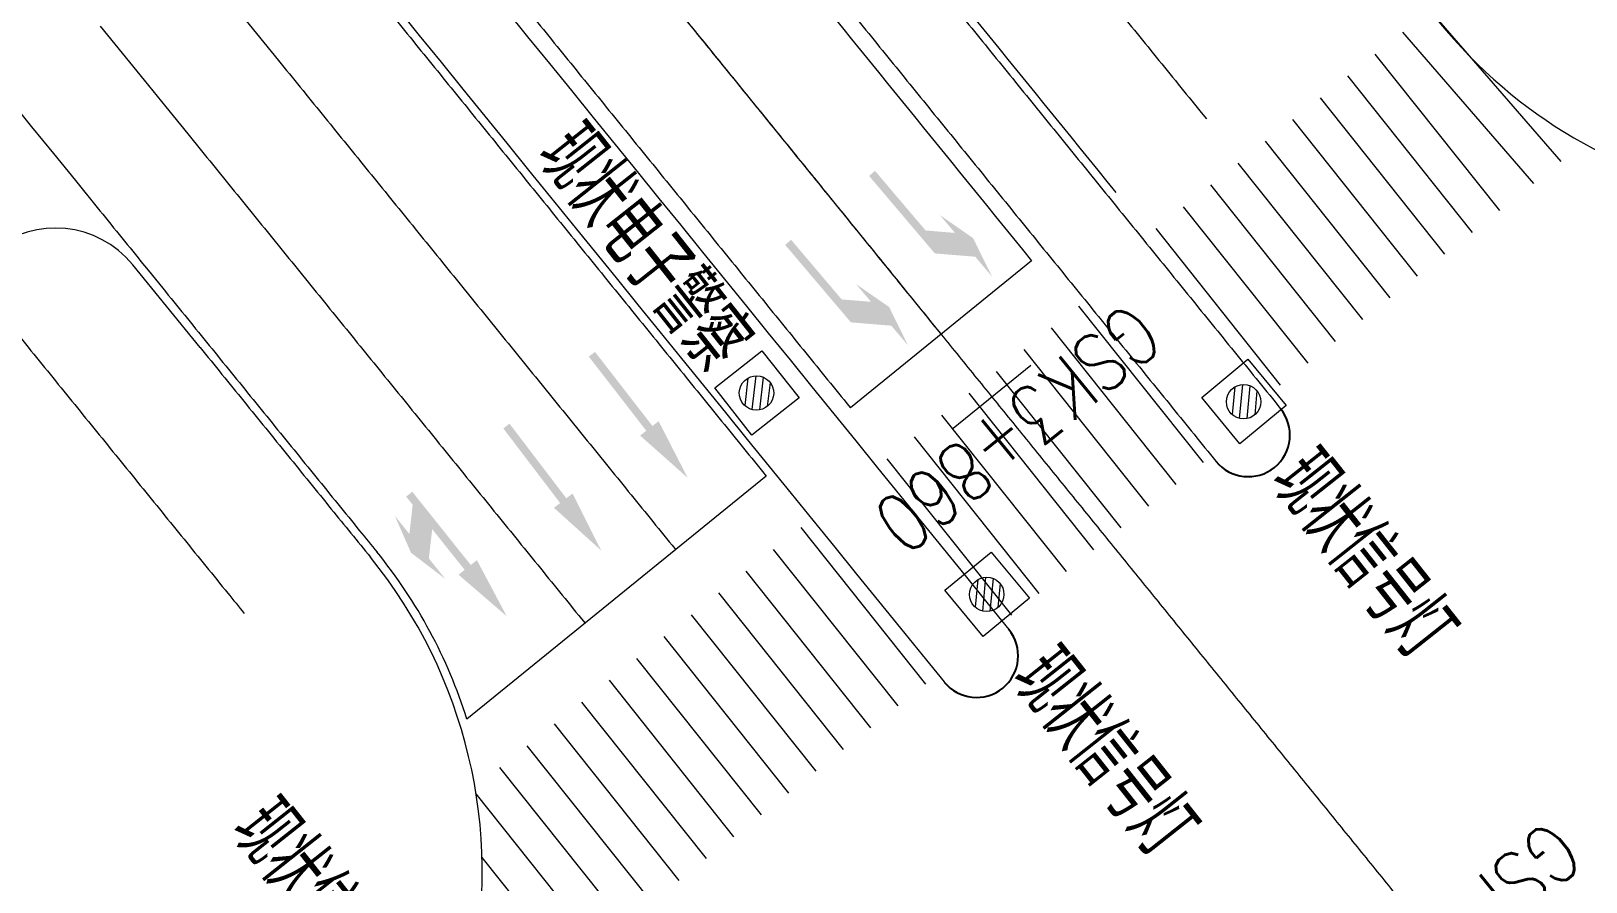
# Model space of a CAD drawing. Header units: millimetres. Extents: x 523446 to 528898, y 388189 to 392165.
# Drawn here: x 524186.87 to 524233.5, y 390729.89 to 390755.4 of the extents above; entities that cross this region are included whole.
import ezdxf
from ezdxf.enums import TextEntityAlignment as Align

# ---------------------------------------------------------------- set-up
doc = ezdxf.new("R2010")
doc.units = ezdxf.units.MM
doc.linetypes.add('ACAD_ISO04W100', pattern=[30, 24, -3, 0, -3])
doc.linetypes.add('白色虚线3米', pattern=[6, 3, -3])
for name, color, linetype, lineweight in [('0-现状交通设施2018', 7, 'Continuous', 0), ('0-现状信号灯', 7, 'Continuous', 40), ('000-scy-车道标线(实)', 7, 'Continuous', 40), ('人行横道', 7, 'Continuous', 30)]:
    doc.layers.add(name, color=color, linetype=linetype, lineweight=lineweight)
for name, color, linetype in [('000-scy-箭头', 7, 'Continuous'), ('000-scy-道路标线', 122, '白色虚线3米'), ('GSS-标注路线桩号', 7, 'Continuous'), ('MEDS道路平面中线-GSS', 7, 'Continuous'), ('侧分带与渠化岛', 3, 'Continuous'), ('车行道边线', 5, 'ACAD_ISO04W100')]:
    doc.layers.add(name, color=color, linetype=linetype)
doc.styles.add('HZTXT_S', font='TXT_S.shx', dxfattribs={"width": 0.75, "bigfont": 'HZTXT.shx'})
doc.styles.add('MEDS', font='TXT_S.SHX', dxfattribs={"width": 0.75, "bigfont": 'hztxt.shx'})

# ---------------------------------------------------------------- blocks, each defined once
blk = doc.blocks.new('7')
at = {"layer": '0-现状信号灯', "linetype": 'Continuous', "lineweight": 0, "ltscale": 0.005}
for p, q in [((525414.8998679431, 388753.3593147711), (525416.6155864513, 388753.903658412)), ((525416.6155864513, 388753.903658412), (525417.1599300923, 388752.187939904)), ((525415.444211584, 388751.643596263), (525414.8998679431, 388753.3593147711)), ((525415.9374142907, 388753.2836228181), (525415.5550406991, 388752.5458674628)), ((525416.1805043139, 388753.2636822056), (525415.7114769937, 388752.3587362973)), ((525416.3737923226, 388753.1476530984), (525415.9177153029, 388752.2676936266)), ((525416.511550422, 388752.9244840396), (525416.1794835215, 388752.2837909074)), ((525417.1599300923, 388752.187939904), (525415.444211584, 388751.643596263))]:
    blk.add_line(p, q, dxfattribs=at)
blk.add_ellipse((525416.0179651701, 388752.7739053484), major_axis=(0.3648974809175849, 0.3648974809175849), ratio=0.9999999999947542, start_param=3.156470216024712, end_param=9.439655523204298, dxfattribs=at)

msp = doc.modelspace()

# ---------------------------------------------------------------- hatches: boundary and pattern name
at = {"layer": '000-scy-箭头', "linetype": 'ByBlock', "lineweight": 0}
for points in [[(524215.1186648341, 390749.1949762319), (524215.6889682307, 390748.0395930568), (524215.1835863525, 390748.6353620725), (524213.9723203711, 390748.7347879257), (524212.0013310512, 390751.0582870909), (524212.1800617558, 390751.2099016532), (524213.6962073864, 390749.4225946041), (524214.5771281004, 390749.3502848915), (524214.122284411, 390749.8864770072)], [(524212.6017006465, 390747.1274470029), (524213.1720040432, 390745.9720638279), (524212.666622165, 390746.5678328435), (524211.4553561835, 390746.6672586968), (524209.4843668636, 390748.9907578619), (524209.6630975682, 390749.1423724242), (524211.1792431987, 390747.3550653751), (524212.0601639129, 390747.2827556624), (524211.6053202234, 390747.8189477782)], [(524205.1333721114, 390743.2725340076), (524205.3186147468, 390743.4161195435), (524203.5955883064, 390745.6390311786), (524203.7808309415, 390745.7826167154), (524205.5038573834, 390743.5597050806), (524205.6891000191, 390743.7032906176), (524206.5599203588, 390742.0059712233)], [(524202.5487044824, 390741.1069921665), (524202.7351421668, 390741.2490225502), (524201.0307775542, 390743.4862747754), (524201.2172152385, 390743.6283051597), (524202.9215798528, 390741.3910529351), (524203.1080175376, 390741.5330833197), (524203.9646040851, 390739.8285362607)], [(524201.1340798593, 390737.8528845211), (524200.2387092846, 390739.537382288), (524200.0555707751, 390739.3911224963), (524198.3004532663, 390741.5887846122), (524198.117314756, 390741.4425248194), (524198.3123278129, 390741.1983401408), (524198.2139845683, 390740.3199446677), (524197.7752051897, 390740.8693601973), (524198.2623194724, 390739.758654592), (524199.2865563792, 390738.9769289305), (524198.7990237364, 390739.5873906278), (524198.8973669839, 390740.4657861014), (524199.8724322653, 390739.2448627022), (524199.6892937554, 390739.0986029106)]]:
    msp.add_hatch(color=4, dxfattribs=at).paths.add_polyline_path(points)

# ---------------------------------------------------------------- linework, layer by layer
at = {"layer": '000-scy-车道标线(实)', "color": 4, "linetype": 'ByBlock', "lineweight": 0, "flags": 128}
for points in [[(524202.2423543574, 390760.986398449, 1.003697328011406e-06), (524202.8983591418, 390760.1785624024, 1.084030031531466e-06), (524203.5543605532, 390759.3707236168, 1.164292230500646e-06), (524204.210358332, 390758.5628818814, 1.244521775563681e-06), (524204.8663522187, 390757.7550369855, 1.32483817040887e-06), (524205.5223419539, 390756.9471887185, 1.405170883467964e-06), (524206.1783272782, 390756.1393368696, 1.485416757288269e-06), (524206.8343079319, 390755.3314812283, 1.56566263135522e-06), (524207.4902836558, 390754.5236215839, 1.646065866488603e-06), (524208.14625419, 390753.7157577256, 1.72631174115642e-06), (524208.8022192753, 390752.907889443, 1.806628130814202e-06), (524209.4581786521, 390752.1000165252, 1.886944522983363e-06), (524210.1141320608, 390751.2921387617, 1.967206726263274e-06), (524210.7700792421, 390750.4842559418, 2.04736575379856e-06), (524211.4260199363, 390749.6763678549, 2.127768988936408e-06), (524212.0819538839, 390748.8684742903, 2.208101712518612e-06), (524212.7378808255, 390748.0605750376, 2.288418099314523e-06), (524213.3938005013, 390747.2526698859, 2.368750823465714e-06), (524214.049712652, 390746.4447586248, 5.312209117288269e-07), (524214.1919866164, 390746.269509695, 5.312209117288269e-07)], [(524199.5253681116, 390758.7800472692, 1.0037136364e-06), (524200.1813688214, 390757.9722162407, 1.0840300315e-06), (524200.8373613749, 390757.1643883635, 1.1643627448e-06), (524201.4933495877, 390756.3565584086, 1.2445217756e-06), (524202.1493331988, 390755.5487261678, 1.3249250102e-06), (524202.8053119509, 390754.7408914267, 1.4051708835e-06), (524203.4612855828, 390753.9330539775, 1.4854167573e-06), (524204.1172538356, 390753.1252136085, 1.5656626313e-06), (524204.7732164498, 390752.3173701094, 1.6462232273e-06), (524205.4291731675, 390751.5095232673, 1.7263117413e-06), (524206.0851237258, 390750.701672876, 1.8066444645e-06), (524206.7410678679, 390749.8938187213, 1.8869608512e-06), (524207.3970053336, 390749.0859605936, 1.9671362163e-06), (524208.0529358626, 390748.2780982832, 2.0475231143e-06), (524208.7088591971, 390747.4702315776, 2.127768989e-06), (524209.3647750762, 390746.6623602677, 2.2081017127e-06), (524210.020683241, 390745.854484142, 2.288504948e-06), (524210.6765834318, 390745.0466029903, 2.3688213345e-06), (524211.3324753892, 390744.2387166021, 4.098232939e-07), (524211.442232569, 390744.1035208344, 4.098232939e-07)], [(524197.0024522908, 390756.7312925836, 1.0037136365e-06), (524197.658449217, 390755.9234662146, 1.0840300315e-06), (524198.3144335453, 390755.1156484665, 1.1643627448e-06), (524198.9704128749, 390754.3078294509, 1.2445217756e-06), (524199.626386944, 390753.5000089603, 1.3249250102e-06), (524200.2823554972, 390752.6921867791, 1.4051708834e-06), (524200.9383182715, 390751.8843627009, 1.4854167573e-06), (524201.5942750091, 390751.0765365131, 1.5656626313e-06), (524202.2502254499, 390750.2687080058, 1.6462232273e-06), (524202.9061693378, 390749.4608769642, 1.7263117414e-06), (524203.5621064065, 390748.653043186, 1.8066444645e-06), (524204.2180364018, 390747.845206454, 1.8869608512e-06), (524204.873959063, 390747.0373665596, 1.9671362162e-06), (524205.529874129, 390746.2295232937, 2.0475231144e-06), (524206.1857813435, 390745.4216764416, 2.127768989e-06), (524206.8416804443, 390744.6138257968, 2.2081017127e-06), (524207.4975711734, 390743.8059711462, 2.2885049478e-06), (524208.1534532708, 390742.9981122799, 2.3688213344e-06), (524208.8093264771, 390742.1902489878, 4.095708845e-07), (524208.9190128115, 390742.0551404851, 4.095708845e-07)], [(524192.9734909536, 390756.140552434), (524193.6294809526, 390755.3327467899), (524194.2854660223, 390754.5249413839, 1.0037136367e-06), (524194.9414588738, 390753.7171200326, 1.0840300313e-06), (524195.5974343439, 390752.9093131927, 1.1643627448e-06), (524196.2534041068, 390752.1015059582, 1.2445217754e-06), (524196.9093678999, 390751.2936981223, 1.3249250102e-06), (524197.56532547, 390750.4858894667, 1.4051708834e-06), (524198.2212765515, 390749.6780797881, 1.4854167573e-06), (524198.8772208878, 390748.8702688726, 1.5656626311e-06), (524199.5331582187, 390748.0624565103, 1.6462232273e-06), (524200.18908829, 390747.2546424846, 1.7263117414e-06), (524200.845010831, 390746.446826598, 1.8066444643e-06), (524201.5009255913, 390745.6390086289, 1.8869608512e-06), (524202.1568323094, 390744.8311883699, 1.9671362162e-06), (524202.8127307225, 390744.0233656135, 2.0475231142e-06), (524203.4686205771, 390743.2155401426, 2.127768989e-06), (524204.1245016093, 390742.4077117521, 2.2081017127e-06), (524204.780373561, 390741.599880229, 2.2885049477e-06), (524205.4362361732, 390740.7920453624, 2.3688213344e-06), (524206.092089186, 390739.9842069429), (524206.2016992266, 390739.8491924165)], [(524188.9445378663, 390755.5497809174), (524189.6005312765, 390754.7419811463), (524190.2565195666, 390753.9341829087), (524190.9125024792, 390753.126385991), (524191.5684797536, 390752.3185901844, 1.0037136369e-06), (524192.2244685304, 390751.5107738505, 1.0840300315e-06), (524192.8804351424, 390750.7029779193, 1.1643627448e-06), (524193.5363953386, 390749.8951824657, 1.2445217755e-06), (524194.1923488558, 390749.0873872842, 1.3249250102e-06), (524194.8482954423, 390748.2795921545, 1.4051708835e-06), (524195.5042348312, 390747.4717968755, 1.4854167573e-06), (524196.1601667661, 390746.6640012322, 1.565662631e-06), (524196.8160909872, 390745.8562050151, 1.6462232273e-06), (524197.472007242, 390745.0484080051, 1.7263117414e-06), (524198.1279152553, 390744.2406100102, 1.8066444643e-06), (524198.7838147804, 390743.4328108043, 1.8869608513e-06), (524199.4397055554, 390742.6250101806, 1.9671362162e-06), (524200.0955873157, 390741.817207934, 2.0475231144e-06), (524200.7514598104, 390741.0094038441, 2.1277689889e-06), (524201.4073227737, 390740.201597708, 2.2081017127e-06), (524202.0631759478, 390739.3937893126, 2.2885049478e-06), (524202.719019075, 390738.5859784457, 2.3688213344e-06), (524203.374851894, 390737.7781648989), (524203.4843856416, 390737.6432443481)], [(524181.8135508613, 390780.5942474661, -1.55240293829e-05), (524182.4693584042, 390779.7859520928, -1.4453374654e-05), (524183.1252049647, 390778.9777076794, -1.33828068468e-05), (524183.7810870769, 390778.16951142, -1.2312184963e-05), (524184.4370012773, 390777.3613605058, -1.12416663341e-05), (524185.0929441012, 390776.5532521302, -1.01710067208e-05), (524185.7489120869, 390775.7451834828, -9.1003471253e-06), (524186.4049017707, 390774.9371517564, -8.0297202248e-06), (524187.0609096906, 390774.1291541416, -6.9590064825e-06), (524187.7169323849, 390773.3211878291, -5.8883795942e-06), (524188.3729663922, 390772.5132500099, -4.8178558832e-06), (524189.0290082507, 390771.7053378751, -3.7471748097e-06), (524189.685054501, 390770.8974486136, -2.6766510986e-06), (524190.3411016819, 390770.0895794168, -1.6058995072e-06), (524190.9971463342, 390769.2817274739), (524191.6531873592, 390768.4738870674)], [(524180.6014737857, 390776.9299574661, -1.33828068458e-05), (524181.2574742897, 390776.1216153044, -1.23121849632e-05), (524181.9134981199, 390775.3133293013, -1.12416663344e-05), (524182.569541809, 390774.5050966498, -1.01710067211e-05), (524183.2256018951, 390773.6969145366, -9.1003471252e-06), (524183.8816749121, 390772.8887801543, -8.0297202247e-06), (524184.5377573969, 390772.0806906922, -6.9590064823e-06), (524185.1938458866, 390771.2726433405, -5.8883795941e-06), (524185.8499369186, 390770.4646352888, -4.8178558831e-06), (524186.50602703, 390769.6566637283, -3.7471748097e-06), (524187.1621127613, 390768.8487258461, -2.6766510986e-06), (524187.8181906498, 390768.0408188344, -1.6058995071e-06), (524188.474257237, 390767.2329398803), (524189.1303136164, 390766.4250805665)], [(524183.3181666295, 390789.8524329925, -2.1947805987e-05), (524183.9732614591, 390789.044273656, -2.08770897881e-05), (524184.6284349419, 390788.236158787, -1.98065475344e-05), (524185.2836836152, 390787.4280855864, -1.8735794039e-05), (524185.9390040158, 390786.6200512553, -1.766530132e-05), (524186.5943926825, 390785.8120529922, -1.65946136851e-05), (524187.2498461522, 390785.0040879973, -1.55240293832e-05), (524187.9053609646, 390784.1961534673, -1.44533746531e-05), (524188.5609336579, 390783.3882466004, -1.33828068467e-05), (524189.2165607724, 390782.580364592, -1.23121849635e-05), (524189.8722388471, 390781.7725046385, -1.12416663343e-05), (524190.5279644228, 390780.964663934, -1.01710067209e-05), (524191.1837340385, 390780.1568396745, -9.1003471255e-06), (524191.8395442354, 390779.3490290529, 7.342686671665955e-06), (524193.428754544, 390777.3917014673, -6.905095984727195e-06)], [(524199.8948679832, 390769.4292120379), (524200.3671948211, 390768.8475918654), (524201.0232194954, 390768.0397647297), (524201.6792433214, 390767.2319354578), (524202.3352660399, 390766.424103838), (524202.9912873912, 390765.61626966), (524203.6473071163, 390764.8084327126), (524204.303324955, 390764.0005927859), (524204.9593406485, 390763.1927496688, 1.0037136364e-06), (524205.6153495077, 390762.3849086048, 1.0840300315e-06), (524206.2713597776, 390761.5770589109, 1.1643627448e-06), (524206.9273671231, 390760.769205395, 1.2445217757e-06), (524207.5833712861, 390759.9613478449, 1.3249250101e-06), (524208.2393720048, 390759.1534860524, -5.710427783447804e-05), (524216.8761285705, 390748.5148233999)], [(524190.3773129061, 390748.2332586854), (524190.8193865703, 390747.6888589734, 1.2445217755e-06), (524191.4753298114, 390746.8810764465, 1.3249250102e-06), (524192.1312654146, 390746.0732948427, 1.4051708836e-06), (524192.7871931107, 390745.2655139632, 1.4854167573e-06), (524193.4431126445, 390744.4577335923, 1.5656626311e-06), (524194.0990237558, 390743.6499535202, 1.6462232275e-06), (524194.7549261936, 390742.842173526, 1.7263117414e-06), (524195.4108196792, 390742.0343934228, 1.8066444643e-06), (524196.066703969, 390741.2266129803, 1.8869608512e-06), (524196.7225788012, 390740.4188319917, 1.570365139e-06), (524197.2461555037, 390739.7739792939)], [(524199.941639146, 390734.7671998489, 0.0941874023044215), (524197.2406027525, 390739.7808220594)]]:
    msp.add_lwpolyline(points, format="xyb", dxfattribs=at)
at = {"layer": '000-scy-车道标线(实)', "color": 4, "linetype": 'ByBlock', "lineweight": 0, "ltscale": 0.5}
msp.add_lwpolyline([(524201.8497066438, 390772.1774919734), (524202.2340458962, 390771.7042203797), (524202.8900737916, 390770.8963919288), (524203.5461017564, 390770.0885607414), (524204.2021295303, 390769.2807266077), (524204.8581568551, 390768.4728893157), (524205.5141834708, 390767.6650486553), (524206.1702091185, 390766.8572044148), (524206.8262335376, 390766.049356385), (524207.4822564692, 390765.2415043543, 1.0037136364e-06), (524208.1382691122, 390764.4336586309, 1.0840300315e-06), (524208.7942876072, 390763.6257988079, 1.1643627448e-06), (524209.4503038359, 390762.8179343529, 1.2445217756e-06), (524210.1063175407, 390762.0100650522, 1.3249250101e-06), (524210.7623284584, 390761.2021907, -2.138475937604795e-05), (524219.4000794965, 390750.5637973206)], format="xyb", dxfattribs=at)
at = {"layer": '000-scy-道路标线', "linetype": 'ByBlock', "lineweight": 0, "flags": 128}
for points in [[(524210.1992427376, 390767.4478555543, 1.0037136366e-06), (524210.8552594554, 390766.640004813, 1.0840300314e-06), (524211.5112868083, 390765.8321340822, 1.1643627448e-06), (524212.1673126034, 390765.0242578465, 1.2445217756e-06), (524212.8233365839, 390764.2163758914, 1.3249250098e-06), (524213.479358485, 390763.4084880134, 1.4051708832e-06), (524214.1353780522, 390762.6005939949, 1.4854167572e-06), (524214.791395024, 390761.7926936279, 1.5656626313e-06), (524215.4474091407, 390760.9847867023, 1.6462232273e-06), (524216.1034201387, 390760.1768730117, 1.7263117414e-06), (524216.7594277688, 390759.3689523337, 1.8066444646e-06), (524217.4154317621, 390758.561024468, 1.8869608511e-06), (524218.0714318622, 390757.7530892004, 1.967136216e-06), (524218.7274278119, 390756.9451463171, 2.0475231142e-06), (524219.3834193457, 390756.1371956153, 2.1277689889e-06), (524220.0394062098, 390755.329236877, 2.2081017124e-06), (524220.6953881413, 390754.5212698953, 2.2885049478e-06), (524221.3513648811, 390753.7132944587, 2.3688213345e-06), (524222.00733617, 390752.9053103568), (524222.1173930815, 390752.7697453892)], [(524200.3590387799, 390779.5651218662, -2.6766510988e-06), (524201.0149560456, 390778.7574126536, -1.6058995071e-06), (524201.6709078972, 390777.9496749872)], [(524182.565040355, 390785.2237764376, -1.87357940397e-05), (524183.2205353981, 390784.4155267317, -1.76653013203e-05), (524183.876089282, 390783.6073247498, -1.6594613685e-05), (524184.5316985426, 390782.7991676875, -1.5524029383e-05), (524185.1873597161, 390781.991052741, -1.44533746541e-05), (524185.8430693389, 390781.1829771058, -1.33828068465e-05), (524186.4988239484, 390780.3749379765, -1.2312184963e-05), (524187.1546200826, 390779.566932547, -1.12416663342e-05), (524187.8104542792, 390778.7589580109, -1.01710067209e-05), (524188.466323077, 390777.951011561, -9.1003471252e-06), (524189.1222230147, 390777.1430903905, -8.0297202249e-06), (524189.7781506317, 390776.3351916908, -6.9590064825e-06), (524190.4341024671, 390775.5273126544, -5.8883795943e-06), (524191.0900750613, 390774.7194504724, -4.8178558833e-06), (524191.7460649539, 390773.9116023361, -3.7471748099e-06), (524192.4020686847, 390773.1037654372, -2.6766510986e-06), (524193.0580827948, 390772.2959369653, -7.328396099768883e-07), (524193.3574534756, 390771.9272938826, -7.328396099768883e-07)], [(524179.8520316152, 390772.2993907886, -1.0171006721e-05), (524180.5081908917, 390771.4910864748, -9.1003471253e-06), (524181.1643536573, 390770.6828415335, -8.0297202249e-06), (524181.8205164472, 390769.8746531536, -6.959006482000001e-06), (524182.4766757979, 390769.0665185234, -5.8883795942e-06), (524183.1328282447, 390768.2584348324, -4.817855883e-06), (524183.7889703235, 390767.4503992715, -3.7471748097e-06), (524184.4450985754, 390766.6424090256, -2.6766510986e-06), (524185.1012095355, 390765.8344612876, -7.303788429102507e-07), (524185.3996064404, 390765.467017309, -7.303788429102507e-07)]]:
    msp.add_lwpolyline(points, format="xyb", dxfattribs=at)
at = {"layer": '000-scy-道路标线', "linetype": 'ByBlock', "lineweight": 0, "ltscale": 0.4, "flags": 128}
msp.add_lwpolyline([(524180.9794979346, 390759.8058507228), (524181.6355229573, 390758.9980311113), (524182.2915442282, 390758.1902155899), (524182.9475614872, 390757.3824039479), (524183.6035744759, 390756.574595974), (524184.2595829321, 390755.7667914602), (524184.9155865988, 390754.9589901935), (524185.5715852176, 390754.1511919615), (524186.2275785265, 390753.3433965568), (524186.8835662677, 390752.5356037669), (524187.5395481797, 390751.7278133833), (524188.1955240057, 390750.9200251922), (524188.8514934849, 390750.1122389849, 1.0037136369e-06), (524189.507478187, 390749.3044276689, 1.0840300314e-06), (524190.1634359408, 390748.4966426459, 3.796487733e-07), (524190.3773129061, 390748.2332586854, 3.796487733e-07)], format="xyb", dxfattribs=at)
at = {"layer": 'GSS-标注路线桩号', "color": 7, "linetype": 'ByBlock', "lineweight": 0}
msp.add_line((524216.8536219236, 390745.370850383), (524214.5244963227, 390743.4800373474), dxfattribs=at)
at = {"layer": 'MEDS道路平面中线-GSS', "color": 6, "linetype": 'ByBlock', "lineweight": 0}
for points in [[(524199.737569419, 390764.070857595, -1.075e-06), (524200.811047496, 390762.748957318, -1.29e-06), (524201.884518752, 390761.427051501, -1.505e-06), (524202.957982049, 390760.105139221, -1.72e-06), (524204.031436251, 390758.783219556, -1.935e-06), (524205.104880221, 390757.461291582, -2.15e-06), (524206.178312822, 390756.139354376, -2.365e-06), (524207.251732917, 390754.817407015, -2.58e-06), (524208.325139369, 390753.495448576, -2.795e-06), (524209.39853104, 390752.173478136, -3.01e-06), (524210.471906795, 390750.851494772, -3.225e-06), (524211.545265494, 390749.52949756, -3.44e-06), (524212.618606003, 390748.207485579, -3.655e-06), (524213.691927182, 390746.885457905, -3.87e-06), (524214.765227896, 390745.563413616, -4.085e-06), (524215.838507006, 390744.241351788, -4.3e-06), (524216.911763376, 390742.919271499, -4.515e-06), (524217.984995867, 390741.597171826, -4.73e-06), (524219.058203344, 390740.275051848, -4.945e-06), (524220.131384667, 390738.95291064, -5.16e-06), (524221.2045387, 390737.630747282, -5.375e-06), (524222.277664305, 390736.30856085, -5.59e-06), (524223.350760345, 390734.986350422, -5.805e-06), (524224.423825681, 390733.664115076, -6.02e-06), (524225.496859176, 390732.34185389, -6.235e-06), (524226.569859692, 390731.019565942, -6.45e-06), (524227.642826091, 390729.69725031, -6.665e-06), (524228.715757235, 390728.374906072, -6.88e-06), (524229.788651987, 390727.052532306, -7.095e-06), (524230.861509208, 390725.73012809, -7.31e-06), (524231.934327759, 390724.407692503, -7.525e-06), (524233.007106503, 390723.085224624, -7.74e-06), (524234.079844301, 390721.762723531, -7.955e-06), (524235.152540014, 390720.440188302, -8.17e-06), (524236.225192505, 390719.117618017, -8.385e-06), (524237.297800634, 390717.795011754, -8.6e-06), (524238.370363263, 390716.472368593, -8.815e-06), (524239.442879253, 390715.149687613, -9.03e-06)], [(524194.370116506, 390770.680308205), (524193.296623713, 390772.002196532, -2.867e-06), (524192.223146079, 390773.324097168, -5.734e-06), (524191.149698761, 390774.646022424, -8.6e-06), (524190.07629692, 390775.967984607, -1.1467e-05), (524189.002955717, 390777.289996024, -1.4334e-05), (524187.929690315, 390778.612068979, -1.7201e-05), (524186.856515877, 390779.934215775, -2.0068e-05), (524185.783447572, 390781.256448711, -2.2934e-05), (524184.71050057, 390782.578780081, -2.5801e-05), (524183.637690043, 390783.901222177, -2.8668e-05), (524182.565031171, 390785.223787285, -3.1535e-05)]]:
    msp.add_lwpolyline(points, format="xyb", dxfattribs=at)
at = {"layer": '人行横道', "color": 4, "linetype": 'ByBlock', "lineweight": 0}
for points in [[(524228.8202788742, 390756.0213253069), (524232.7525099622, 390751.4894869746)], [(524227.9989599061, 390755.3671577805), (524231.931190994, 390750.8353194482)], [(524230.9157410889, 390750.0197390077), (524227.177640938, 390754.7129902541)], [(524230.0944221208, 390749.3655714812), (524226.3563219698, 390754.0588227277)], [(524229.2731031526, 390748.7114039548), (524225.5350030017, 390753.4046552012)], [(524228.4517841846, 390748.0572364284), (524224.7136840336, 390752.7504876748)], [(524227.6304652164, 390747.4030689019), (524223.8923650655, 390752.0963201484)], [(524226.8091462483, 390746.7489013755), (524223.0710460973, 390751.4421526219)], [(524225.9878272802, 390746.0947338491), (524222.2497271292, 390750.7879850955)], [(524225.166508312, 390745.4405663227), (524221.4284081611, 390750.1338175692)], [(524224.3451893439, 390744.7863987962), (524220.607089193, 390749.4796500427)], [(524216.8768597391, 390748.5154169713), (524211.442232569, 390744.1035208344)], [(524222.0291379156, 390742.4638024306), (524218.2910377646, 390747.157053677)], [(524221.2078189474, 390741.8096349042), (524217.4697187965, 390746.5028861506)], [(524220.3864999793, 390741.1554673777), (524216.6483998284, 390745.8487186242)], [(524219.5651810112, 390740.5012998513), (524215.8270808602, 390745.1945510978)], [(524218.743862043, 390739.8471323249), (524215.0057618921, 390744.5403835713)], [(524217.9225430749, 390739.1929647984), (524214.184442924, 390743.8862160449)], [(524217.1012241067, 390738.538797272), (524213.3631239558, 390743.2320485184)], [(524216.2799051387, 390737.8846297456), (524212.5418049877, 390742.577880992)], [(524208.9190128115, 390742.0551404851), (524199.941639146, 390734.7671998489)], [(524213.6984646341, 390735.8209945716), (524209.9603644832, 390740.5142458181)], [(524212.8771456659, 390735.1668270452), (524209.139045515, 390739.8600782917)], [(524212.0558266978, 390734.5126595187), (524208.3177265469, 390739.2059107652)], [(524211.2345077297, 390733.8584919923), (524207.4964075788, 390738.5517432388)], [(524210.4131887616, 390733.2043244659), (524206.6750886107, 390737.8975757124)], [(524209.5918697934, 390732.5501569394), (524205.8537696425, 390737.2434081859)], [(524208.7705508253, 390731.895989413), (524205.0324506744, 390736.5892406594)], [(524207.9492318573, 390731.2418218866), (524204.2111317063, 390735.935073133)], [(524207.1279128891, 390730.5876543602), (524203.3898127382, 390735.2809056067)], [(524206.306593921, 390729.9334868338), (524202.56849377, 390734.6267380802)], [(524205.4852749528, 390729.2793193074), (524201.7471748019, 390733.9725705538)], [(524204.6639559848, 390728.625151781), (524200.9258558338, 390733.3184030274)], [(524203.8426370166, 390727.9709842546), (524200.2152825536, 390732.5251923194)], [(524203.0213180485, 390727.3168167281), (524200.3949746465, 390730.6142375962)]]:
    msp.add_lwpolyline(points, dxfattribs=at)
at = {"layer": '侧分带与渠化岛', "color": 3, "linetype": 'Continuous', "lineweight": 0, "flags": 128}
for points in [[(524207.2881860003, 390765.0839078183, 1.003697327748322e-06), (524207.9441983521, 390764.2760624529, 1.08403003163139e-06), (524208.6002162135, 390763.4682034099, 1.164292230618463e-06), (524209.2562317594, 390762.6603397952, 1.244521775782938e-06), (524209.9122447296, 390761.8524713984, 1.324838170294996e-06), (524210.568254863, 390761.0445980115, 1.405170883700382e-06), (524211.2242619015, 390760.2367194219, 1.485416757292099e-06), (524211.8802655862, 390759.4288354176, 1.565662631350715e-06), (524212.5362656563, 390758.62094579, 1.646065866506315e-06), (524213.192261852, 390757.8130503287, 1.726311741151516e-06), (524213.848253915, 390757.0051488217, 1.80662813049684e-06), (524214.5042415855, 390756.1972410578, 1.886944523083663e-06), (524215.1602246033, 390755.3893268283, 1.967206726166723e-06), (524215.8162027095, 390754.5814059209, 2.047365753488203e-06), (524216.4721756455, 390753.7734781242, 2.127768988942949e-06), (524217.1281431488, 390752.9655432308, 2.208101712547418e-06), (524217.7841049613, 390752.1576010286, 2.28841809933341e-06), (524218.4400608247, 390751.3496513051, 2.368750823611788e-06), (524219.0960104777, 390750.5416938516, 2.448996699239889e-06), (524219.7519536622, 390749.7337284562, 2.529470445053252e-06), (524220.4078901162, 390748.9257549109, 2.609716320206603e-06), (524221.0638195832, 390748.1177730012, 2.689891686473011e-06), (524221.7197418027, 390747.3097825179, 2.770137562794673e-06), (524222.3756565143, 390746.5017832508, 2.850383438776028e-06), (524223.031563458, 390745.6937749899, 2.930716168693208e-06), (524223.6874623744, 390744.8857575246, 3.011206259429481e-06), (524224.3433530026, 390744.0777306457)], [(524205.3474815223, 390763.5079426763, 1.003697327746868e-06), (524206.0034909634, 390762.7001008951, 1.084030031653367e-06), (524206.6595024982, 390761.8922496431, 1.164292230540109e-06), (524207.3155112105, 390761.0843944436, 1.244521775676793e-06), (524207.9715168409, 390760.2765350857, 1.324838170314173e-06), (524208.627519129, 390759.4686713602, 1.405170883491927e-06), (524209.2835178158, 390758.6608030555, 1.485416757227059e-06), (524209.9395126424, 390757.8529299601, 1.565662631267478e-06), (524210.5955033484, 390757.0450518646, 1.646065866357301e-06), (524211.2514896744, 390756.2371685581, 1.726311741250688e-06), (524211.9074713615, 390755.4292798297, 1.806628130589864e-06), (524212.5634481498, 390754.6213854682, 1.886944523102997e-06), (524213.2194197794, 390753.813485264, 1.967206726185381e-06), (524213.8753859915, 390753.0055790056, 2.047365753513993e-06), (524214.5313465268, 390752.1976664819, 2.127768989057671e-06), (524215.1873011242, 390751.3897474841, 2.208101712420664e-06), (524215.8432495248, 390750.5818218009, 2.288418099225865e-06), (524216.4991914697, 390749.7738892205, 2.368750823609505e-06), (524217.1551266989, 390748.9659495332, 2.448996699360895e-06), (524217.8110549533, 390748.1580025278, 2.52947044491419e-06), (524218.4669759716, 390747.3500479953, 2.609716320194613e-06), (524219.1228894967, 390746.5420857228, 2.689891686630769e-06), (524219.7787952682, 390745.7341155002, 2.770137562924021e-06), (524220.4346930258, 390744.9261371178, 2.850383438851768e-06), (524221.0905825099, 390744.1181503648, 2.930716168747153e-06), (524221.746463461, 390743.3101550309, 3.011206259220749e-06), (524222.4023356187, 390742.5021509061)], [(524182.7370296817, 390778.6625569376, 3.345701711344281e-06), (524183.3929232678, 390777.8543465496, 3.07802861612622e-06), (524184.0488475927, 390777.0461831697, 2.810377244154543e-06), (524184.704799192, 390776.2380639901, 2.542712340456861e-06), (524185.360774603, 390775.4299862017, 2.275051527136144e-06), (524186.0167703618, 390774.6219469968, 2.007430056367593e-06), (524186.6727830075, 390773.813943565, 1.739751620457044e-06), (524187.328809077, 390773.0059730983, 1.472077269542526e-06), (524187.9848451094, 390772.1980327871, 1.20442463031391e-06), (524188.640887644, 390771.3901198209)], [(524174.2380332051, 390785.174129224, 6.022255749328162e-06), (524174.8935829186, 390784.3651041284, 5.754599480077522e-06), (524175.5491913262, 390783.5561624257, 5.486929770977602e-06), (524176.2048549537, 390782.7473013124, 5.21928594868724e-06), (524176.8605703292, 390781.9385179827, 4.951615160371809e-06), (524177.5163339797, 390781.1298096324, 4.683983742771178e-06), (524178.172142435, 390780.3211734543, 4.416347050514837e-06), (524178.8279922251, 390779.5126066423, 4.148653420861479e-06), (524179.48387988, 390778.7041063902, 3.880985627813769e-06), (524180.1398019326, 390777.8956698889, 3.61336128563038e-06), (524180.7957549155, 390777.0872943304, 3.345701711296779e-06), (524181.4517353607, 390776.2789769075, 3.078028616064943e-06), (524182.107739804, 390775.4707148099, 2.810377244053284e-06), (524182.7637647791, 390774.6625052295, 2.542712340338074e-06), (524183.4198068224, 390773.8543453559, 2.275051527249768e-06), (524184.0758624688, 390773.0462323808, 2.007430056213826e-06), (524184.7319282568, 390772.2381634925, 1.739751620475501e-06), (524185.3880007218, 390771.4301358832, 1.472077269485099e-06), (524186.0440764031, 390770.6221467415, 1.204424630259837e-06), (524186.7001518385, 390769.8141932577), (524187.3562158897, 390769.0062820752), (524188.0122826436, 390768.1983887756), (524188.6683387688, 390767.3905227045), (524189.3243808063, 390766.5826810508)], [(524183.0299034656, 390794.9737513528, 6.557589076704692e-06), (524183.6844537781, 390794.165627233, 6.289916192869719e-06), (524184.3391046667, 390793.3575487615, 6.022255749195025e-06), (524184.9938526685, 390792.5495131467, 5.754599479959106e-06), (524185.6486943209, 390791.7415175957, 5.48692977094608e-06), (524186.3036261628, 390790.9335593138, 5.219285948387809e-06), (524186.9586447321, 390790.1256355067, 4.951615160616034e-06), (524187.6137465693, 390789.3177433762, 4.683983742248704e-06), (524188.2689282128, 390788.5098801263, 4.416347050430576e-06), (524188.9241862027, 390787.7020429579, 4.14865342103234e-06), (524189.5795170803, 390786.8942290706, 3.880985627625357e-06), (524190.2349173852, 390786.086435665, 3.613361285173336e-06), (524190.8903836579, 390785.27865994, 3.345701711441915e-06), (524191.545912441, 390784.4708990917, 3.078028616164732e-06), (524192.2015002744, 390783.6631503188, 2.810377244278139e-06), (524192.8571437004, 390782.8554108161, 2.542712340554463e-06), (524193.5128392598, 390782.0476777804, 2.275051527029149e-06), (524194.168583495, 390781.2399484052, 1.726163054267007e-06), (524194.7324879433, 390780.5453928169, 1.726163054267007e-06)], [(524180.4324406447, 390794.2088102172, 6.825252691683756e-06), (524181.0870612427, 390793.4004223672, 6.557589076914617e-06), (524181.7417791662, 390792.5920912939, 6.289916193294985e-06), (524182.3965909478, 390791.7838142058, 6.022255749123245e-06), (524183.0514931231, 390790.9755883084, 5.754599480085073e-06), (524183.7064822266, 390790.1674108076, 5.486929771074581e-06), (524184.3615547947, 390789.3592789065, 5.219285948429621e-06), (524185.0167073636, 390788.5511898085, 4.951615160416487e-06), (524185.671936471, 390787.7431407147, 4.68398374241716e-06), (524186.3272386534, 390786.9351288268, 4.416347050362405e-06), (524186.9826104498, 390786.127151344, 4.148653420945314e-06), (524187.6380483987, 390785.3192054651, 3.880985627867044e-06), (524188.2935490382, 390784.511288389, 3.613361285348751e-06), (524188.9491089078, 390783.7033973128, 3.345701711394388e-06), (524189.6047245479, 390782.8955294323, 3.078028616103428e-06), (524190.2603924976, 390782.0876819444, 2.810377244176838e-06), (524190.9161092974, 390781.2798520434, 2.542712340435632e-06), (524191.5718714877, 390780.4720369243, 2.275051527142812e-06), (524192.2276756087, 390779.664233781, 1.726422538794325e-06), (524192.7917105278, 390778.9695174921, 1.726422538794325e-06)]]:
    msp.add_lwpolyline(points, format="xyb", dxfattribs=at)
for points in [[(524197.8525117063, 390756.0810724809), (524198.5084960088, 390755.273254764), (524199.1644753633, 390754.4654357175), (524199.820449509, 390753.6576151322), (524200.4764181876, 390752.8497927961), (524201.1323811398, 390752.0419684986), (524201.7883381048, 390751.2341420302), (524202.444288825, 390750.4263131786), (524203.1002330388, 390749.6184817352), (524203.756170489, 390748.810647487), (524204.4121009139, 390748.0028102258), (524205.0680240557, 390747.1949697391), (524205.7239396542, 390746.3871258171), (524206.37984745, 390745.5792782491), (524207.0357471831, 390744.771426825), (524207.6916385957, 390743.9635713326), (524208.3475214261, 390743.1557115635), (524209.0033954163, 390742.3478473056), (524209.6592603062, 390741.5399783489), (524210.3151158365, 390740.7321044828), (524210.9709617477, 390739.9242254966), (524211.6267977803, 390739.1163411797), (524212.2826236741, 390738.3084513224), (524212.9384391708, 390737.500555713), (524213.5942440097, 390736.6926541419), (524214.2500379318, 390735.8847463981), (524214.2533578949, 390735.8806562554)], [(524201.105199582, 390756.0413765498), (524201.7611813205, 390755.2335466142), (524202.4171580978, 390754.4257143046), (524203.0731296546, 390753.6178794105), (524203.7290957308, 390752.8100417217), (524204.3850560677, 390752.0022010268), (524205.0410104048, 390751.194357116), (524205.6969584838, 390750.3865097777), (524206.3529000441, 390749.5786588024), (524207.008834827, 390748.7708039784), (524207.6647625727, 390747.9629450957), (524208.3206830218, 390747.1550819435), (524208.9765959143, 390746.3472143115), (524209.6325009919, 390745.5393419882), (524210.2883979937, 390744.7314647642), (524210.9442866609, 390743.9235824282), (524211.600166734, 390743.1156947698), (524212.2560379533, 390742.3078015783), (524212.9119000593, 390741.4999026432), (524213.5677527926, 390740.6919977541), (524214.2235958932, 390739.8840867005), (524214.8794291022, 390739.0761692716), (524215.5352521595, 390738.2682452571), (524216.1910648057, 390737.4603144464), (524216.1944041118, 390737.4562004734)]]:
    msp.add_lwpolyline(points, dxfattribs=at)
at = {"layer": '侧分带与渠化岛', "color": 3, "linetype": 'Continuous', "lineweight": -3}
for centre, radius, start, end in [((524223.3728574897, 390743.2899179986), 1.249999999855648, 219.0684353445236, 39.06843534452359), ((524215.2222189575, 390736.6704759257), 1.25000281559681, 219.1870678328303, 39.1870678328303)]:
    msp.add_arc(centre, radius, start, end, dxfattribs=at)
at = {"layer": '车行道边线', "color": 5, "linetype": 'Continuous', "lineweight": 0}
for points in [[(524229.0908376228, 390755.6828109608, 0.3682398735842956), (524248.2212576785, 390752.137672967)], [(524192.0889597238, 390716.7414852999, 0.4801844998924048), (524197.0465208199, 390739.623239689)]]:
    msp.add_lwpolyline(points, format="xyb", dxfattribs=at)
at = {"layer": '车行道边线', "color": 5, "linetype": 'Continuous', "lineweight": 0, "flags": 128}
for points in [[(524189.919154859, 390748.390955033, 0.4142135623730951), (524185.698309496, 390748.8204482479)], [(524185.5522958729, 390747.4330982423, 1.0037136365e-06), (524186.2082756274, 390746.6252930193, 1.0840300314e-06), (524186.8642226247, 390745.8175212422, 1.1643627447e-06), (524187.5201616384, 390745.0097518742, 1.2445217756e-06), (524188.1760924017, 390744.2019847134, 1.3249250101e-06), (524188.8320146678, 390743.3942195341, 1.4051708833e-06), (524189.4879281653, 390742.5864561401, 1.4854167574e-06), (524190.143832641, 390741.7786943133, 1.5656626314e-06), (524190.7997278332, 390740.970933846, 1.6462232271e-06), (524191.4556134926, 390740.1631745148, 1.7263117413e-06), (524192.1114893387, 390739.3554161357, 1.8066444644e-06), (524192.7673551298, 390738.5476584759, 1.424724341972171e-06), (524193.2625493942, 390737.9377718805, 1.424724341972171e-06)], [(524191.937191843, 390745.9157021755), (524191.937191843, 390745.9157021755, 1.4051708834e-06), (524192.593118704, 390745.1079223242, 1.4854167573e-06), (524193.2490373525, 390744.3001430436, 1.5656626313e-06), (524193.9049475274, 390743.4923641247, 1.6462232273e-06), (524194.5608489778, 390742.6845853463, 1.7263117414e-06), (524195.216741427, 390741.8768065197, 1.8066444645e-06), (524195.8726246295, 390741.0690274164, 1.8869608513e-06), (524197.0465208199, 390739.623239689)]]:
    msp.add_lwpolyline(points, format="xyb", dxfattribs=at)
msp.add_lwpolyline([(524191.937191843, 390745.9157021755), (524189.919154859, 390748.390955033)], dxfattribs=at)

# ---------------------------------------------------------------- block references
at = {"layer": '0-现状交通设施2018', "color": 6, "linetype": 'ByBlock', "lineweight": 0}
for p, rotation in [((170989.7445900673, -159189.205218059), 20.79007038149469), ((182586.8753219193, -166458.8261329685), 21.98884776731727), ((182579.1703553391, -166464.6047245812), 21.98884776731727)]:
    msp.add_blockref('7', p, dxfattribs=dict(at, rotation=rotation))

# ---------------------------------------------------------------- texts
at = {"layer": '0-现状交通设施2018', "linetype": 'ByBlock', "lineweight": 0, "style": 'HZTXT_S', "width": 0.7}
for s, p in [('现状电子警察', (524207.8707042116, 390745.6294416758)), ('现状信号灯', (524229.0171271921, 390736.9650018777)), ('现状信号灯', (524221.2417757965, 390731.0336441184)), ('现状信号灯', (524197.8381866189, 390726.487669082))]:
    msp.add_text(s, height=2, rotation=308.371023949555, dxfattribs=at).set_placement(p, align=Align.MIDDLE_RIGHT)
at = {"layer": 'GSS-标注路线桩号', "color": 7, "linetype": 'ByBlock', "lineweight": 0, "style": 'MEDS', "width": 0.8}
for s, rotation, p in [('GSK3+860', 219.0701201291883, (524216.4611411127, 390743.4743842448)), ('GSK3+840', 219.0552179498892, (524229.0644465472, 390727.9451637287))]:
    msp.add_text(s, height=1.75, rotation=rotation, dxfattribs=at).set_placement(p, align=Align.MIDDLE)

doc.saveas('drawing.dxf')
